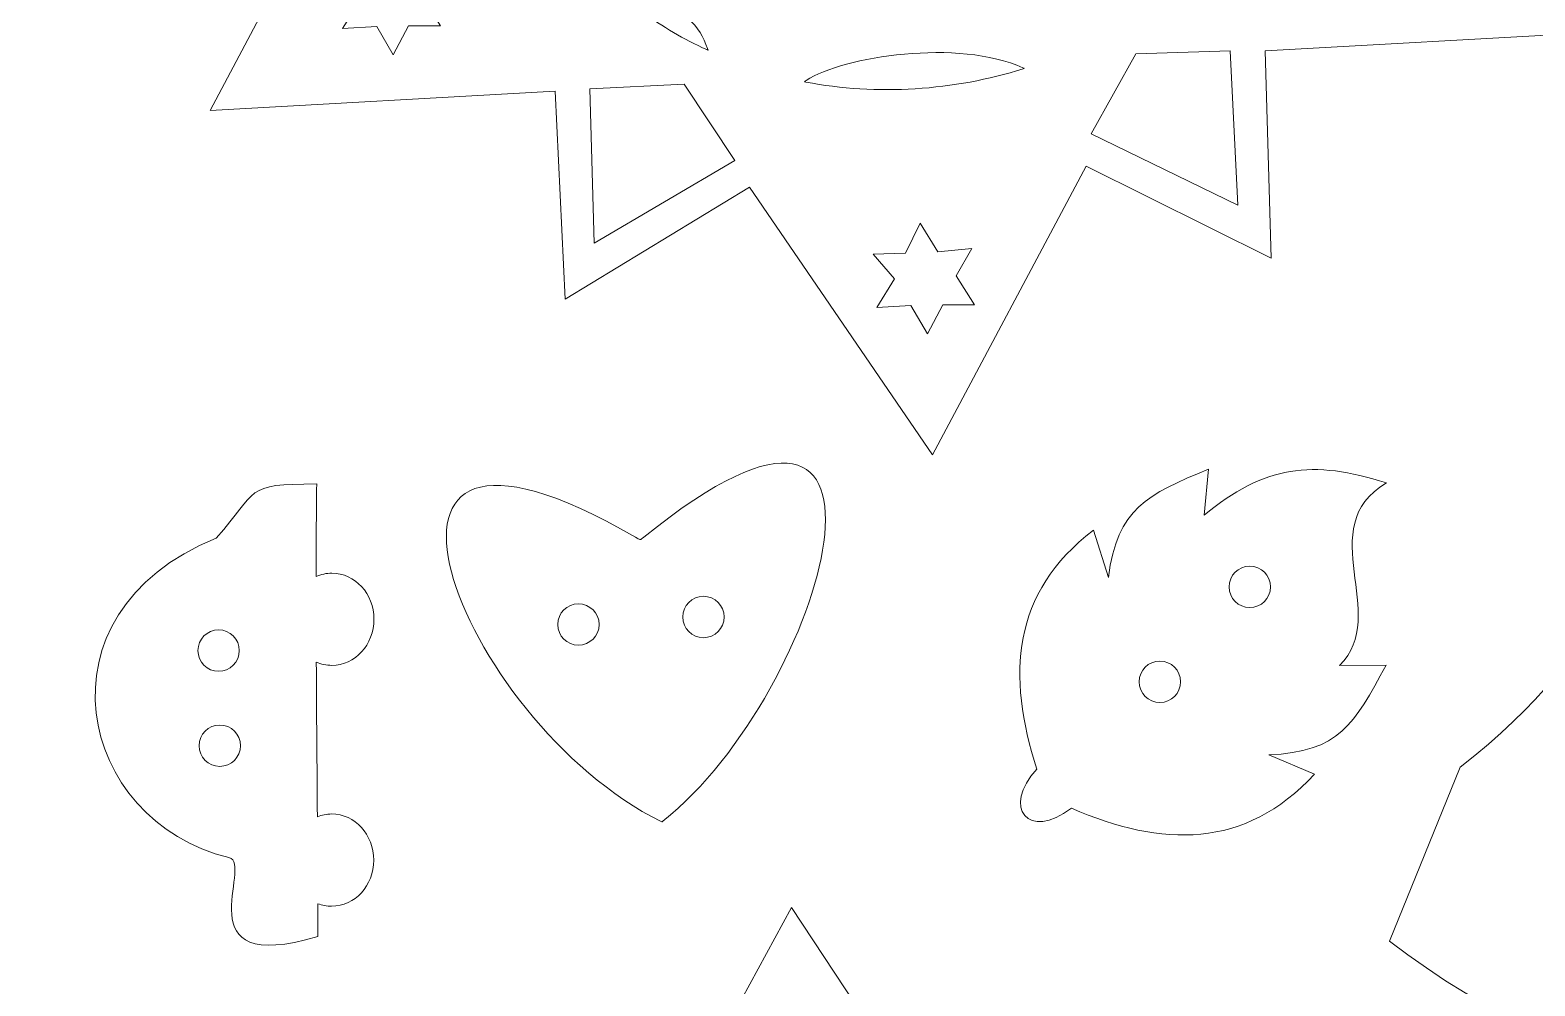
# Model space of a CAD drawing. Header units: centimetres. Extents: x -3.6 to 42, y -14.9 to 17.8.
# Drawn here: x 13.3 to 20.58, y -4.64 to -0.03 of the extents above; entities that cross this region are included whole.
import ezdxf

# ---------------------------------------------------------------- set-up
doc = ezdxf.new("R2010")
doc.units = ezdxf.units.CM
doc.header["$MEASUREMENT"] = 0
doc.layers.add('layer 1', color=7, linetype='Continuous')

msp = doc.modelspace()

# ---------------------------------------------------------------- linework, layer by layer
at = {"layer": 'layer 1', "lineweight": 9}
for points, knots in [([(16.53875, 4.01508), (16.53875, 4.01508), (17.12027, 5.08526), (17.12027, 5.08526), (17.12027, 5.08526), (17.00587, 5.14949), (16.92852, 5.27195), (16.92852, 5.41246), (16.92852, 5.41246), (16.92852, 5.61953), (17.09645, 5.78746), (17.30352, 5.78746), (17.30352, 5.78746), (17.51059, 5.78746), (17.67852, 5.61953), (17.67852, 5.41246), (17.67852, 5.41246), (17.67852, 5.28366), (17.61354, 5.17001), (17.51458, 5.10249), (17.51458, 5.10249), (17.51458, 5.10249), (18.18764, 4.08216), (18.18764, 4.08216), (18.18764, 4.08216), (18.18764, 4.08216), (19.06437, 4.62348), (19.06437, 4.62348), (19.06437, 4.62348), (19.06437, 4.62348), (19.11476, 3.61257), (19.11476, 3.61257), (19.11476, 3.61257), (19.11476, 3.61257), (20.69657, 3.66624), (20.69657, 3.66624), (20.69657, 3.66624), (20.69657, 3.66624), (19.97343, 2.27966), (19.97343, 2.27966), (19.97343, 2.27966), (19.97343, 2.27966), (20.85894, 1.81197), (20.85894, 1.81197), (20.85894, 1.81197), (20.85894, 1.81197), (20.00492, 1.26928), (20.00492, 1.26928), (20.00492, 1.26928), (20.00492, 1.26928), (20.83676, -0.03816), (20.83676, -0.03816), (20.83676, -0.03816), (20.83676, -0.03816), (19.27302, -0.12606), (19.27302, -0.12606), (19.27302, -0.12606), (19.27302, -0.12606), (19.3026, -1.12767), (19.3026, -1.12767), (19.3026, -1.12767), (19.3026, -1.12767), (18.40833, -0.68354), (18.40833, -0.68354), (18.40833, -0.68354), (18.40833, -0.68354), (17.66576, -2.07752), (17.66576, -2.07752), (17.66576, -2.07752), (17.66576, -2.07752), (16.78025, -0.78486), (16.78025, -0.78486), (16.78025, -0.78486), (16.78025, -0.78486), (15.8901, -1.32618), (15.8901, -1.32618), (15.8901, -1.32618), (15.8901, -1.32618), (15.84109, -0.3199), (15.84109, -0.3199), (15.84109, -0.3199), (15.84109, -0.3199), (14.17466, -0.41383), (14.17466, -0.41383), (14.17466, -0.41383), (14.17466, -0.41383), (14.92874, 1.00835), (14.92874, 1.00835), (14.92874, 1.00835), (14.92874, 1.00835), (13.97615, 1.48258), (13.97615, 1.48258), (13.97615, 1.48258), (13.97615, 1.48258), (14.8811, 2.03541), (14.8811, 2.03541), (14.8811, 2.03541), (14.8811, 2.03541), (13.97752, 3.37435), (13.97752, 3.37435), (13.97752, 3.37435), (13.97752, 3.37435), (15.62641, 3.45157), (15.62641, 3.45157), (15.62641, 3.45157), (15.62641, 3.45157), (15.58479, 4.48329), (15.58479, 4.48329), (15.58479, 4.48329), (15.58479, 4.48329), (16.53875, 4.01508), (16.53875, 4.01508)], [0, 0, 0, 0, 0.0344828, 0.0344828, 0.0344828, 0.0344828, 0.0689655, 0.0689655, 0.0689655, 0.0689655, 0.1034483, 0.1034483, 0.1034483, 0.1034483, 0.137931, 0.137931, 0.137931, 0.137931, 0.1724138, 0.1724138, 0.1724138, 0.1724138, 0.2068966, 0.2068966, 0.2068966, 0.2068966, 0.2413793, 0.2413793, 0.2413793, 0.2413793, 0.2758621, 0.2758621, 0.2758621, 0.2758621, 0.3103448, 0.3103448, 0.3103448, 0.3103448, 0.3448276, 0.3448276, 0.3448276, 0.3448276, 0.3793103, 0.3793103, 0.3793103, 0.3793103, 0.4137931, 0.4137931, 0.4137931, 0.4137931, 0.4482759, 0.4482759, 0.4482759, 0.4482759, 0.4827586, 0.4827586, 0.4827586, 0.4827586, 0.5172414, 0.5172414, 0.5172414, 0.5172414, 0.5517241, 0.5517241, 0.5517241, 0.5517241, 0.5862069, 0.5862069, 0.5862069, 0.5862069, 0.6206897, 0.6206897, 0.6206897, 0.6206897, 0.6551724, 0.6551724, 0.6551724, 0.6551724, 0.6896552, 0.6896552, 0.6896552, 0.6896552, 0.7241379, 0.7241379, 0.7241379, 0.7241379, 0.7586207, 0.7586207, 0.7586207, 0.7586207, 0.7931034, 0.7931034, 0.7931034, 0.7931034, 0.8275862, 0.8275862, 0.8275862, 0.8275862, 0.862069, 0.862069, 0.862069, 0.862069, 0.8965517, 0.8965517, 0.8965517, 0.8965517, 0.9310345, 0.9310345, 0.9310345, 0.9310345, 1, 1, 1, 1]), ([(14.95388, 0.24544), (14.95388, 0.24544), (15.02433, 0.38987), (15.02433, 0.38987), (15.02433, 0.38987), (15.02433, 0.38987), (15.10988, 0.25215), (15.10988, 0.25215), (15.10988, 0.25215), (15.10988, 0.25215), (15.27426, 0.26727), (15.27426, 0.26727), (15.27426, 0.26727), (15.27426, 0.26727), (15.19878, 0.13627), (15.19878, 0.13627), (15.19878, 0.13627), (15.19878, 0.13627), (15.28768, -0.0048), (15.28768, -0.0048), (15.28768, -0.0048), (15.28768, -0.0048), (15.13336, -0.0048), (15.13336, -0.0048), (15.13336, -0.0048), (15.13336, -0.0048), (15.05955, -0.14419), (15.05955, -0.14419), (15.05955, -0.14419), (15.05955, -0.14419), (14.97904, -0.00816), (14.97904, -0.00816), (14.97904, -0.00816), (14.97904, -0.00816), (14.81466, -0.01823), (14.81466, -0.01823), (14.81466, -0.01823), (14.81466, -0.01823), (14.9002, 0.12116), (14.9002, 0.12116), (14.9002, 0.12116), (14.9002, 0.12116), (14.79788, 0.2404), (14.79788, 0.2404), (14.79788, 0.2404), (14.79788, 0.2404), (14.95388, 0.24544), (14.95388, 0.24544)], [0, 0, 0, 0, 0.0769231, 0.0769231, 0.0769231, 0.0769231, 0.1538462, 0.1538462, 0.1538462, 0.1538462, 0.2307692, 0.2307692, 0.2307692, 0.2307692, 0.3076923, 0.3076923, 0.3076923, 0.3076923, 0.3846154, 0.3846154, 0.3846154, 0.3846154, 0.4615385, 0.4615385, 0.4615385, 0.4615385, 0.5384615, 0.5384615, 0.5384615, 0.5384615, 0.6153846, 0.6153846, 0.6153846, 0.6153846, 0.6923077, 0.6923077, 0.6923077, 0.6923077, 0.7692308, 0.7692308, 0.7692308, 0.7692308, 0.8461538, 0.8461538, 0.8461538, 0.8461538, 1, 1, 1, 1]), ([(16.57806, -0.11487), (16.53894, -0.00633), (16.47301, 0.09726), (16.26604, 0.06376), (16.26604, 0.06376), (16.26094, 0.06294), (16.26125, 0.06334), (16.26538, 0.0604), (16.26538, 0.0604), (16.36234, -0.00842), (16.46055, -0.06977), (16.57465, -0.11998), (16.57465, -0.11998), (16.58279, -0.12357), (16.58077, -0.12238), (16.57806, -0.11487)], [0, 0, 0, 0, 0.2, 0.2, 0.2, 0.2, 0.4, 0.4, 0.4, 0.4, 0.6, 0.6, 0.6, 0.6, 1, 1, 1, 1]), ([(18.10249, -0.20834), (17.79246, -0.06582), (17.23297, -0.15242), (17.0556, -0.26823), (17.0556, -0.26823), (17.04729, -0.27364), (17.04196, -0.27429), (17.05377, -0.27659), (17.05377, -0.27659), (17.39359, -0.3428), (17.77256, -0.31746), (18.1028, -0.21299), (18.1028, -0.21299), (18.10988, -0.21075), (18.10882, -0.21125), (18.10249, -0.20834)], [0, 0, 0, 0, 0.2, 0.2, 0.2, 0.2, 0.4, 0.4, 0.4, 0.4, 0.6, 0.6, 0.6, 0.6, 1, 1, 1, 1]), ([(19.14056, -0.87194), (19.14056, -0.87194), (19.10365, -0.12628), (19.10365, -0.12628), (19.10365, -0.12628), (19.10365, -0.12628), (18.6474, -0.13972), (18.6474, -0.13972), (18.6474, -0.13972), (18.6474, -0.13972), (18.43271, -0.52598), (18.43271, -0.52598), (18.43271, -0.52598), (18.43271, -0.52598), (19.14056, -0.87194), (19.14056, -0.87194)], [0, 0, 0, 0, 0.2, 0.2, 0.2, 0.2, 0.4, 0.4, 0.4, 0.4, 0.6, 0.6, 0.6, 0.6, 1, 1, 1, 1]), ([(16.03001, -1.05481), (16.03001, -1.05481), (16.00978, -0.30851), (16.00978, -0.30851), (16.00978, -0.30851), (16.00978, -0.30851), (16.46571, -0.28701), (16.46571, -0.28701), (16.46571, -0.28701), (16.46571, -0.28701), (16.70933, -0.65572), (16.70933, -0.65572), (16.70933, -0.65572), (16.70933, -0.65572), (16.03001, -1.05481), (16.03001, -1.05481)], [0, 0, 0, 0, 0.2, 0.2, 0.2, 0.2, 0.4, 0.4, 0.4, 0.4, 0.6, 0.6, 0.6, 0.6, 1, 1, 1, 1]), ([(17.53524, -1.10295), (17.53524, -1.10295), (17.60569, -0.95852), (17.60569, -0.95852), (17.60569, -0.95852), (17.60569, -0.95852), (17.69123, -1.09624), (17.69123, -1.09624), (17.69123, -1.09624), (17.69123, -1.09624), (17.85562, -1.08112), (17.85562, -1.08112), (17.85562, -1.08112), (17.85562, -1.08112), (17.78013, -1.21212), (17.78013, -1.21212), (17.78013, -1.21212), (17.78013, -1.21212), (17.86903, -1.35319), (17.86903, -1.35319), (17.86903, -1.35319), (17.86903, -1.35319), (17.71471, -1.35319), (17.71471, -1.35319), (17.71471, -1.35319), (17.71471, -1.35319), (17.64091, -1.49258), (17.64091, -1.49258), (17.64091, -1.49258), (17.64091, -1.49258), (17.5604, -1.35655), (17.5604, -1.35655), (17.5604, -1.35655), (17.5604, -1.35655), (17.39601, -1.36662), (17.39601, -1.36662), (17.39601, -1.36662), (17.39601, -1.36662), (17.48156, -1.22723), (17.48156, -1.22723), (17.48156, -1.22723), (17.48156, -1.22723), (17.37924, -1.10799), (17.37924, -1.10799), (17.37924, -1.10799), (17.37924, -1.10799), (17.53524, -1.10295), (17.53524, -1.10295)], [0, 0, 0, 0, 0.0769231, 0.0769231, 0.0769231, 0.0769231, 0.1538462, 0.1538462, 0.1538462, 0.1538462, 0.2307692, 0.2307692, 0.2307692, 0.2307692, 0.3076923, 0.3076923, 0.3076923, 0.3076923, 0.3846154, 0.3846154, 0.3846154, 0.3846154, 0.4615385, 0.4615385, 0.4615385, 0.4615385, 0.5384615, 0.5384615, 0.5384615, 0.5384615, 0.6153846, 0.6153846, 0.6153846, 0.6153846, 0.6923077, 0.6923077, 0.6923077, 0.6923077, 0.7692308, 0.7692308, 0.7692308, 0.7692308, 0.8461538, 0.8461538, 0.8461538, 0.8461538, 1, 1, 1, 1]), ([(16.21901, -5.67208), (16.21901, -5.67208), (16.98376, -4.26468), (16.98376, -4.26468), (16.98376, -4.26468), (16.98376, -4.26468), (17.8679, -5.60499), (17.8679, -5.60499), (17.8679, -5.60499), (17.8679, -5.60499), (18.74463, -5.06367), (18.74463, -5.06367), (18.74463, -5.06367), (18.74463, -5.06367), (18.79503, -6.07458), (18.79503, -6.07458), (18.79503, -6.07458), (18.79503, -6.07458), (20.37683, -6.02091), (20.37683, -6.02091), (20.37683, -6.02091), (20.37683, -6.02091), (19.6537, -7.40749), (19.6537, -7.40749), (19.6537, -7.40749), (19.6537, -7.40749), (20.5392, -7.87518), (20.5392, -7.87518), (20.5392, -7.87518), (20.5392, -7.87518), (19.68518, -8.41787), (19.68518, -8.41787), (19.68518, -8.41787), (19.68518, -8.41787), (20.51702, -9.72533), (20.51702, -9.72533), (20.51702, -9.72533), (20.51702, -9.72533), (18.95328, -9.81322), (18.95328, -9.81322), (18.95328, -9.81322), (18.95328, -9.81322), (18.98286, -10.81483), (18.98286, -10.81483), (18.98286, -10.81483), (18.98286, -10.81483), (18.08859, -10.37071), (18.08859, -10.37071), (18.08859, -10.37071), (18.08859, -10.37071), (17.34602, -11.76468), (17.34602, -11.76468), (17.34602, -11.76468), (17.34602, -11.76468), (16.46051, -10.47202), (16.46051, -10.47202), (16.46051, -10.47202), (16.46051, -10.47202), (15.57035, -11.01334), (15.57035, -11.01334), (15.57035, -11.01334), (15.57035, -11.01334), (15.52134, -10.00706), (15.52134, -10.00706), (15.52134, -10.00706), (15.52134, -10.00706), (13.85491, -10.101), (13.85491, -10.101), (13.85491, -10.101), (13.85491, -10.101), (14.609, -8.67881), (14.609, -8.67881), (14.609, -8.67881), (14.609, -8.67881), (13.65641, -8.20458), (13.65641, -8.20458), (13.65641, -8.20458), (13.65641, -8.20458), (14.56135, -7.65174), (14.56135, -7.65174), (14.56135, -7.65174), (14.56135, -7.65174), (13.65778, -6.31281), (13.65778, -6.31281), (13.65778, -6.31281), (13.65778, -6.31281), (15.30667, -6.23558), (15.30667, -6.23558), (15.30667, -6.23558), (15.30667, -6.23558), (15.26504, -5.20386), (15.26504, -5.20386), (15.26504, -5.20386), (15.26504, -5.20386), (16.21901, -5.67208), (16.21901, -5.67208)], [0, 0, 0, 0, 0.04, 0.04, 0.04, 0.04, 0.08, 0.08, 0.08, 0.08, 0.12, 0.12, 0.12, 0.12, 0.16, 0.16, 0.16, 0.16, 0.2, 0.2, 0.2, 0.2, 0.24, 0.24, 0.24, 0.24, 0.28, 0.28, 0.28, 0.28, 0.32, 0.32, 0.32, 0.32, 0.36, 0.36, 0.36, 0.36, 0.4, 0.4, 0.4, 0.4, 0.44, 0.44, 0.44, 0.44, 0.48, 0.48, 0.48, 0.48, 0.52, 0.52, 0.52, 0.52, 0.56, 0.56, 0.56, 0.56, 0.6, 0.6, 0.6, 0.6, 0.64, 0.64, 0.64, 0.64, 0.68, 0.68, 0.68, 0.68, 0.72, 0.72, 0.72, 0.72, 0.76, 0.76, 0.76, 0.76, 0.8, 0.8, 0.8, 0.8, 0.84, 0.84, 0.84, 0.84, 0.88, 0.88, 0.88, 0.88, 0.92, 0.92, 0.92, 0.92, 1, 1, 1, 1])]:
    msp.add_open_spline(points, degree=3, knots=knots, dxfattribs=at)
at = {"layer": 'layer 1', "color": 250, "lineweight": 9}
for points, knots in [([(23.90396, 1.45817), (24.13483, 1.70587), (24.35246, 1.87401), (24.67307, 2.0233), (24.67307, 2.0233), (24.91075, 2.26087), (25.46537, 2.14505), (25.32242, 1.65793), (25.32242, 1.65793), (25.26721, 1.38707), (25.24033, 1.14365), (25.2898, 0.84747), (25.2898, 0.84747), (25.38989, 0.5043), (25.1716, 0.41067), (24.87012, 0.48057), (24.87012, 0.48057), (24.59877, 0.54553), (24.40874, 0.63587), (24.22112, 0.76871), (24.22112, 0.76871), (24.5089, 0.45439), (24.9463, 0.23747), (25.37521, 0.26006), (25.37521, 0.26006), (25.42029, 0.26243), (25.13245, -0.0415), (25.17552, -0.09275), (25.17552, -0.09275), (25.63444, -0.63891), (25.92125, -1.24986), (26.01833, -1.94798), (26.01833, -1.94798), (26.07628, -2.6262), (26.08714, -3.04388), (26.84351, -3.67384), (26.84351, -3.67384), (26.84351, -3.67384), (27.1636, -4.52354), (27.1636, -4.52354), (27.1636, -4.52354), (25.2751, -5.89268), (21.72603, -5.84515), (19.874, -4.42843), (19.874, -4.42843), (19.874, -4.42843), (20.21582, -3.58724), (20.21582, -3.58724), (20.21582, -3.58724), (20.98813, -2.97693), (21.00972, -2.55966), (21.08509, -1.88315), (21.08509, -1.88315), (21.20008, -1.18777), (21.50249, -0.58438), (21.9753, -0.05021), (21.9753, -0.05021), (22.01967, -0.00007), (21.73974, 0.31115), (21.78473, 0.30763), (21.78473, 0.30763), (22.21293, 0.27402), (22.65576, 0.47963), (22.95152, 0.78645), (22.95152, 0.78645), (22.76055, 0.65847), (22.56826, 0.57304), (22.29533, 0.51508), (22.29533, 0.51508), (21.99215, 0.45296), (21.77634, 0.55216), (21.88522, 0.89264), (21.88522, 0.89264), (21.94228, 1.18745), (21.92167, 1.43149), (21.87343, 1.70368), (21.87343, 1.70368), (21.74305, 2.19431), (22.30046, 2.29584), (22.53197, 2.05224), (22.53197, 2.05224), (22.84863, 1.89475), (23.06187, 1.72108), (23.28629, 1.46753), (23.28629, 1.46753), (23.48872, 1.65982), (23.70661, 1.65552), (23.90396, 1.45817)], [0, 0, 0, 0, 0.0434783, 0.0434783, 0.0434783, 0.0434783, 0.0869565, 0.0869565, 0.0869565, 0.0869565, 0.1304348, 0.1304348, 0.1304348, 0.1304348, 0.173913, 0.173913, 0.173913, 0.173913, 0.2173913, 0.2173913, 0.2173913, 0.2173913, 0.2608696, 0.2608696, 0.2608696, 0.2608696, 0.3043478, 0.3043478, 0.3043478, 0.3043478, 0.3478261, 0.3478261, 0.3478261, 0.3478261, 0.3913043, 0.3913043, 0.3913043, 0.3913043, 0.4347826, 0.4347826, 0.4347826, 0.4347826, 0.4782609, 0.4782609, 0.4782609, 0.4782609, 0.5217391, 0.5217391, 0.5217391, 0.5217391, 0.5652174, 0.5652174, 0.5652174, 0.5652174, 0.6086957, 0.6086957, 0.6086957, 0.6086957, 0.6521739, 0.6521739, 0.6521739, 0.6521739, 0.6956522, 0.6956522, 0.6956522, 0.6956522, 0.7391304, 0.7391304, 0.7391304, 0.7391304, 0.7826087, 0.7826087, 0.7826087, 0.7826087, 0.826087, 0.826087, 0.826087, 0.826087, 0.8695652, 0.8695652, 0.8695652, 0.8695652, 0.9130435, 0.9130435, 0.9130435, 0.9130435, 1, 1, 1, 1]), ([(16.22971, -2.47568), (14.67043, -1.57119), (15.37631, -3.36883), (16.35362, -3.8492), (16.35362, -3.8492), (16.35908, -3.85189), (16.35775, -3.85143), (16.36225, -3.84787), (16.36225, -3.84787), (17.15322, -3.21985), (17.67666, -1.338), (16.27104, -2.47499), (16.27104, -2.47499), (16.25041, -2.49165), (16.25272, -2.48909), (16.22971, -2.47568)], [0, 0, 0, 0, 0.2, 0.2, 0.2, 0.2, 0.4, 0.4, 0.4, 0.4, 0.6, 0.6, 0.6, 0.6, 1, 1, 1, 1]), ([(19.85903, -2.21372), (19.50455, -2.09855), (19.26795, -2.12965), (18.97765, -2.36942), (18.97765, -2.36942), (18.97765, -2.36942), (18.99993, -2.14631), (18.99993, -2.14631), (18.99993, -2.14631), (18.70104, -2.2718), (18.56013, -2.33368), (18.51527, -2.67062), (18.51527, -2.67062), (18.51527, -2.67062), (18.44284, -2.44193), (18.44284, -2.44193), (18.44284, -2.44193), (18.04831, -2.74479), (18.02299, -3.14063), (18.16987, -3.59651), (18.16987, -3.59651), (17.99748, -3.78144), (18.13064, -3.9443), (18.33643, -3.78543), (18.33643, -3.78543), (18.77671, -3.97397), (19.17318, -3.9855), (19.51135, -3.62075), (19.51135, -3.62075), (19.51135, -3.62075), (19.29037, -3.52742), (19.29037, -3.52742), (19.29037, -3.52742), (19.63002, -3.51403), (19.70471, -3.37946), (19.85739, -3.09351), (19.85739, -3.09351), (19.85739, -3.09351), (19.63317, -3.09497), (19.63317, -3.09497), (19.63317, -3.09497), (19.88112, -2.85204), (19.49715, -2.42739), (19.85903, -2.21372)], [0, 0, 0, 0, 0.0833333, 0.0833333, 0.0833333, 0.0833333, 0.1666667, 0.1666667, 0.1666667, 0.1666667, 0.25, 0.25, 0.25, 0.25, 0.3333333, 0.3333333, 0.3333333, 0.3333333, 0.4166667, 0.4166667, 0.4166667, 0.4166667, 0.5, 0.5, 0.5, 0.5, 0.5833333, 0.5833333, 0.5833333, 0.5833333, 0.6666667, 0.6666667, 0.6666667, 0.6666667, 0.75, 0.75, 0.75, 0.75, 0.8333333, 0.8333333, 0.8333333, 0.8333333, 1, 1, 1, 1]), ([(14.68634, -2.66549), (14.70983, -2.65512), (14.73549, -2.64941), (14.76236, -2.64941), (14.76236, -2.64941), (14.87478, -2.64941), (14.96595, -2.7492), (14.96595, -2.87225), (14.96595, -2.87225), (14.96595, -2.9953), (14.87478, -3.09509), (14.76236, -3.09509), (14.76236, -3.09509), (14.73583, -3.09509), (14.71048, -3.08952), (14.68723, -3.07941), (14.68723, -3.07941), (14.68848, -3.32833), (14.69073, -3.57721), (14.69245, -3.82614), (14.69245, -3.82614), (14.71394, -3.81769), (14.73711, -3.81307), (14.76126, -3.81307), (14.76126, -3.81307), (14.87368, -3.81307), (14.96485, -3.91286), (14.96485, -4.03591), (14.96485, -4.03591), (14.96485, -4.15896), (14.87368, -4.25875), (14.76126, -4.25875), (14.76126, -4.25875), (14.73791, -4.25875), (14.71548, -4.25443), (14.69459, -4.24651), (14.69459, -4.24651), (14.69473, -4.29942), (14.69481, -4.35233), (14.69481, -4.40525), (14.69481, -4.40525), (14.03458, -4.60007), (14.3881, -4.05274), (14.26533, -4.02363), (14.26533, -4.02363), (13.53561, -3.8506), (13.30402, -2.84505), (14.20397, -2.48047), (14.20397, -2.48047), (14.41216, -2.24655), (14.33235, -2.21863), (14.68923, -2.21863), (14.68923, -2.21863), (14.68739, -2.36764), (14.68654, -2.51659), (14.68634, -2.66549)], [0, 0, 0, 0, 0.0666667, 0.0666667, 0.0666667, 0.0666667, 0.1333333, 0.1333333, 0.1333333, 0.1333333, 0.2, 0.2, 0.2, 0.2, 0.2666667, 0.2666667, 0.2666667, 0.2666667, 0.3333333, 0.3333333, 0.3333333, 0.3333333, 0.4, 0.4, 0.4, 0.4, 0.4666667, 0.4666667, 0.4666667, 0.4666667, 0.5333333, 0.5333333, 0.5333333, 0.5333333, 0.6, 0.6, 0.6, 0.6, 0.6666667, 0.6666667, 0.6666667, 0.6666667, 0.7333333, 0.7333333, 0.7333333, 0.7333333, 0.8, 0.8, 0.8, 0.8, 0.8666667, 0.8666667, 0.8666667, 0.8666667, 1, 1, 1, 1]), ([(19.19893, -2.61562), (19.25415, -2.61562), (19.29893, -2.6604), (19.29893, -2.71561), (19.29893, -2.71561), (19.29893, -2.77083), (19.25415, -2.81562), (19.19893, -2.81562), (19.19893, -2.81562), (19.14372, -2.81562), (19.09893, -2.77083), (19.09893, -2.71561), (19.09893, -2.71561), (19.09893, -2.6604), (19.14372, -2.61562), (19.19893, -2.61562)], [0, 0, 0, 0, 0.2, 0.2, 0.2, 0.2, 0.4, 0.4, 0.4, 0.4, 0.6, 0.6, 0.6, 0.6, 1, 1, 1, 1]), ([(16.55854, -2.76129), (16.61377, -2.76129), (16.65855, -2.80606), (16.65855, -2.86128), (16.65855, -2.86128), (16.65855, -2.91651), (16.61377, -2.96129), (16.55854, -2.96129), (16.55854, -2.96129), (16.50332, -2.96129), (16.45855, -2.91651), (16.45855, -2.86128), (16.45855, -2.86128), (16.45855, -2.80606), (16.50332, -2.76129), (16.55854, -2.76129)], [0, 0, 0, 0, 0.2, 0.2, 0.2, 0.2, 0.4, 0.4, 0.4, 0.4, 0.6, 0.6, 0.6, 0.6, 1, 1, 1, 1]), ([(15.95409, -2.79754), (16.00932, -2.79754), (16.0541, -2.84231), (16.0541, -2.89753), (16.0541, -2.89753), (16.0541, -2.95276), (16.00932, -2.99754), (15.95409, -2.99754), (15.95409, -2.99754), (15.89887, -2.99754), (15.8541, -2.95276), (15.8541, -2.89753), (15.8541, -2.89753), (15.8541, -2.84231), (15.89887, -2.79754), (15.95409, -2.79754)], [0, 0, 0, 0, 0.2, 0.2, 0.2, 0.2, 0.4, 0.4, 0.4, 0.4, 0.6, 0.6, 0.6, 0.6, 1, 1, 1, 1]), ([(14.11514, -3.02363), (14.11514, -2.96842), (14.15992, -2.92364), (14.21514, -2.92364), (14.21514, -2.92364), (14.27035, -2.92364), (14.31514, -2.96842), (14.31514, -3.02363), (14.31514, -3.02363), (14.31514, -3.07885), (14.27035, -3.12364), (14.21514, -3.12364), (14.21514, -3.12364), (14.15992, -3.12364), (14.11514, -3.07885), (14.11514, -3.02363)], [0, 0, 0, 0, 0.2, 0.2, 0.2, 0.2, 0.4, 0.4, 0.4, 0.4, 0.6, 0.6, 0.6, 0.6, 1, 1, 1, 1]), ([(18.7644, -3.07438), (18.81962, -3.07438), (18.8644, -3.11916), (18.8644, -3.17437), (18.8644, -3.17437), (18.8644, -3.22959), (18.81962, -3.27438), (18.7644, -3.27438), (18.7644, -3.27438), (18.70919, -3.27438), (18.6644, -3.22959), (18.6644, -3.17437), (18.6644, -3.17437), (18.6644, -3.11916), (18.70919, -3.07438), (18.7644, -3.07438)], [0, 0, 0, 0, 0.2, 0.2, 0.2, 0.2, 0.4, 0.4, 0.4, 0.4, 0.6, 0.6, 0.6, 0.6, 1, 1, 1, 1]), ([(14.12072, -3.48324), (14.12072, -3.42803), (14.1655, -3.38325), (14.22072, -3.38325), (14.22072, -3.38325), (14.27593, -3.38325), (14.32072, -3.42803), (14.32072, -3.48324), (14.32072, -3.48324), (14.32072, -3.53846), (14.27593, -3.58325), (14.22072, -3.58325), (14.22072, -3.58325), (14.1655, -3.58325), (14.12072, -3.53846), (14.12072, -3.48324)], [0, 0, 0, 0, 0.2, 0.2, 0.2, 0.2, 0.4, 0.4, 0.4, 0.4, 0.6, 0.6, 0.6, 0.6, 1, 1, 1, 1])]:
    msp.add_open_spline(points, degree=3, knots=knots, dxfattribs=at)

doc.saveas('drawing.dxf')
